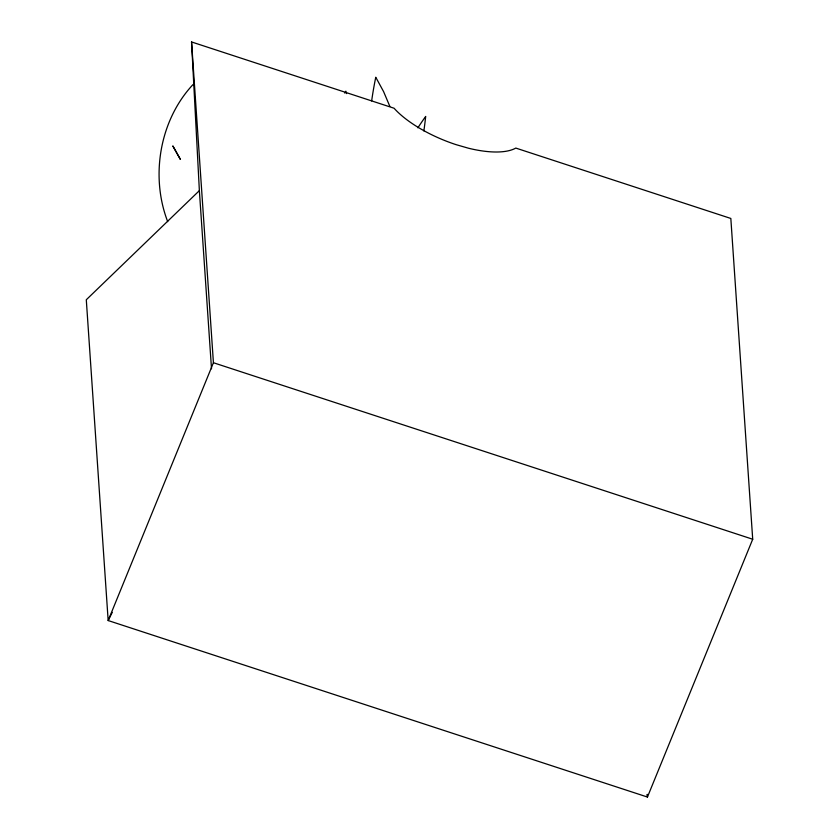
<?xml version="1.0" encoding="UTF-8"?>
<svg xmlns="http://www.w3.org/2000/svg" width="839" height="839" viewBox="0 0 839 839"><rect width="100%" height="100%" fill="white"/><g stroke="black" fill="none" stroke-linecap="round" stroke-linejoin="round"><path stroke-width="1.26" d="M191.554 41.95L213.421 362.731L108.168 620.545L647.446 797.05L752.709 539.236L730.832 218.455L515.796 148.073A73.161 27.928 22.2 0 1 468.435 148.209L456.059 144.644A73.161 27.928 22.2 0 1 394.068 108.231L191.554 41.95L199.367 190.642L211.512 368.803M112.269 612.365L108.168 620.545L86.291 299.764L199.367 190.642M344.839 93.16L345.857 91.199L346.58 93.611M192.939 84.624C159.599 120.313 150.244 176.379 167.695 221.643M213.421 362.731L752.709 539.236M389.831 106.354L383.601 91.629L375.757 77.24A748.105 525.634 27.9 0 0 371.656 100.89M647.268 794.439L647.446 797.05L647.299 794.439M417.874 127.811A589.565 414.246 27.9 0 1 425.688 116.422A891.983 626.723 27.9 0 1 423.873 130.957M180.354 159.347L172.928 146.112L180.354 159.347"/></g></svg>
